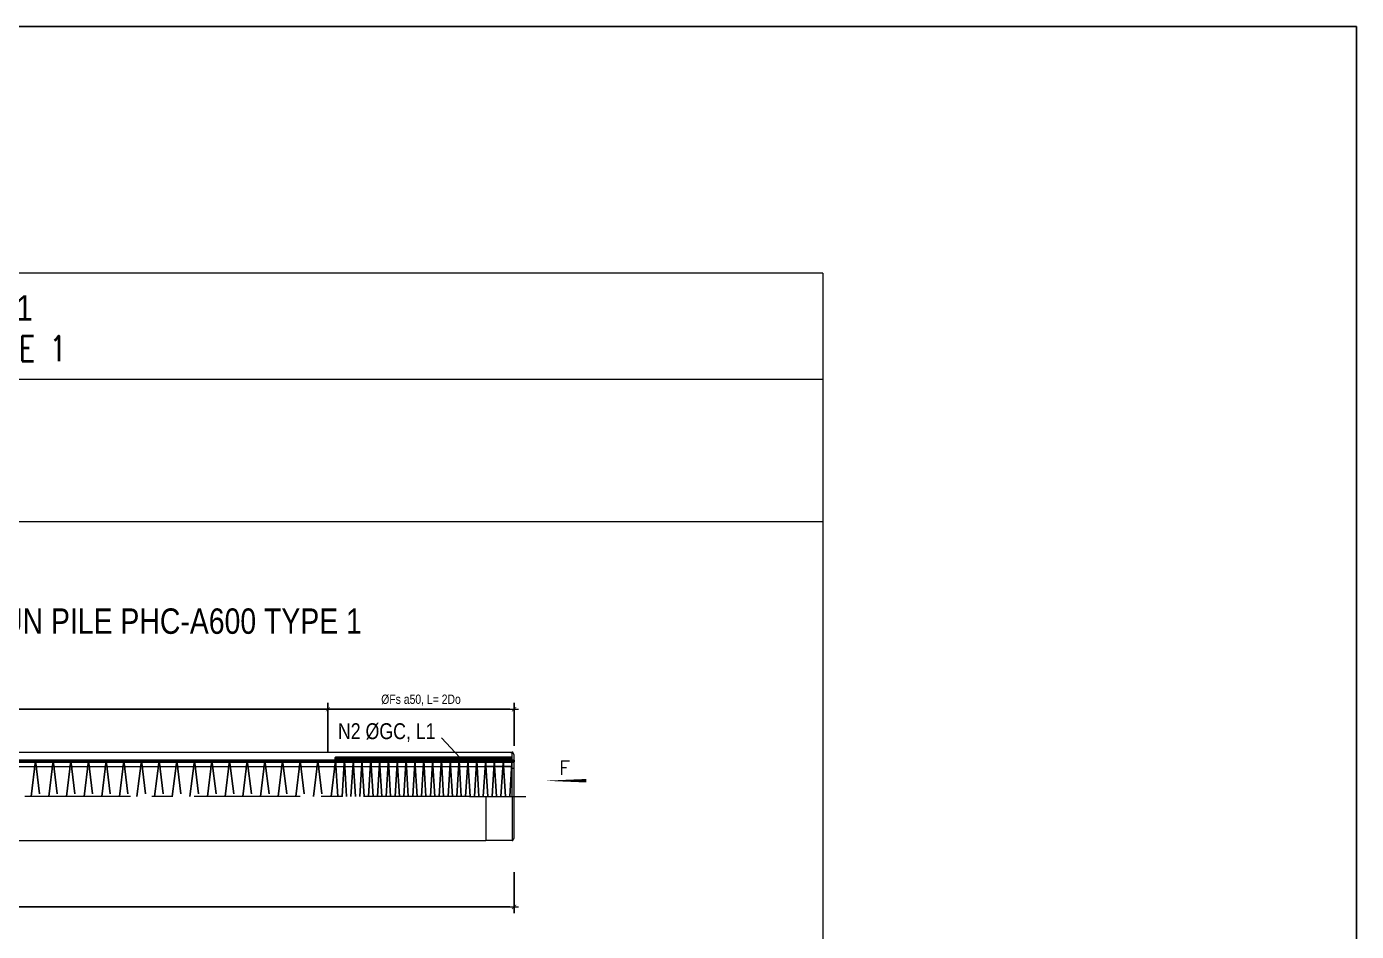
# Model space of a CAD drawing. Header units: millimetres. Extents: x -2123450 to -961021, y -260876 to 649159.
# Drawn here: x -1433235 to -1401835, y 42679 to 64032 of the extents above; entities that cross this region are included whole.
import ezdxf
from ezdxf.enums import TextEntityAlignment as Align

# ---------------------------------------------------------------- set-up
doc = ezdxf.new("R2010")
doc.units = ezdxf.units.MM
doc.header["$LTSCALE"] = 1000
doc.header["$MEASUREMENT"] = 0
doc.header["$PDMODE"] = 66
for name, pattern in [('CENTER2', [1.125, 0.75, -0.125, 0.125, -0.125]), ('CENTERX2', [4, 2.5, -0.5, 0.5, -0.5]), ('HIDDEN2', [4.7625, 3.175, -1.5875])]:
    doc.linetypes.add(name, pattern=pattern)
doc.layers.get('0').update_dxf_attribs({"linetype": 'CONTINUOUS'})
doc.layers.get('DEFPOINTS').update_dxf_attribs({"linetype": 'CONTINUOUS'})
for name, color, linetype, lineweight in [('NDC_S_AXIS', 5, 'CENTER2', 15), ('NDC_S_CONTINUOUS', 3, 'CONTINUOUS', 20), ('NDC_S_DIM', 1, 'CONTINUOUS', 9), ('NDC_S_ENG TEXT', 2, 'CONTINUOUS', 9), ('NDC_S_FOUNDATION NAME', 7, 'CONTINUOUS', 20), ('NDC_S_HATCH MATERIAL', 8, 'CONTINUOUS', 13), ('NDC_S_REBAR', 4, 'CONTINUOUS', 35), ('NDC_S_STIRRUP', 2, 'CONTINUOUS', 25), ('NDC_S_VN TEXT', 7, 'CONTINUOUS', 9), ('netmanh', 6, 'CONTINUOUS', 15), ('Thep', 1, 'CONTINUOUS', 30)]:
    doc.layers.add(name, color=color, linetype=linetype, lineweight=lineweight)
doc.styles.add('NDC_ARIAL', font='arial.ttf', dxfattribs={"width": 0.8})
doc.styles.add('NDC_ROMANS', font='romans.shx', dxfattribs={"width": 0.8, "bigfont": 'vns.shx'})
doc.styles.get("Standard").update_dxf_attribs({"font": 'romans.shx', "bigfont": 'vns.shx'})
doc.dimstyles.new('DIM', dxfattribs={"dimtxt": 0.03, "dimasz": 0.035, "dimexe": 0.03, "dimexo": 0.03, "dimgap": 0.005, "dimtad": 1, "dimdec": 0, "dimlfac": 10000, "dimzin": 0, "dimdsep": 46, "dimtxsty": 'NDC_ARIAL', "dimblk": 'DOTSMALL', "dimcen": 0.05, "dimclrd": 1, "dimclre": 1, "dimadec": 0, "dimazin": 0, "dimtfac": 1, "dimtdec": 0, "dimtofl": 0, "dimtmove": 0, "dimatfit": 3, "dimfxl": 0.03, "dimtolj": 1, "dimtzin": 0, "dimarcsym": 0})
doc.dimstyles.new('NDC_1-100', dxfattribs={"dimscale": 100, "dimtxt": 2.2, "dimasz": 1, "dimexe": 1.5, "dimexo": 2, "dimgap": 0.8, "dimtad": 1, "dimdec": 0, "dimdsep": 46, "dimtxsty": 'NDC_ARIAL', "dimblk": 'DIMMARK', "dimcen": 49999.938995, "dimdle": 1.5, "dimclrd": 1, "dimclre": 1, "dimclrt": 3, "dimadec": 0, "dimazin": 0, "dimtfac": 1, "dimtdec": 0, "dimtix": 1, "dimtmove": 2, "dimatfit": 3, "dimfxl": 1, "dimarcsym": 0})

# ---------------------------------------------------------------- blocks, each defined once
blk = doc.blocks.new('DIMMARK')
at = {"layer": 'NDC_S_DIM', "color": 1}
blk.add_line((-1.5, 0), (1, 0), dxfattribs=at)
at = {"layer": 'NDC_S_DIM', "color": 2, "const_width": 0.15}
blk.add_lwpolyline([(-0.5, -0.5), (0.5, 0.5)], dxfattribs=at)
blk = doc.blocks.new('*D432')
at = {"layer": 'DEFPOINTS', "color": 0, "transparency": 16777216}
for p in [(-1426120, 47922), (-1454059, 47103), (-1426120, 47103)]:
    blk.add_point(p, dxfattribs=at)
at = {"layer": 'NDC_S_DIM', "color": 1, "lineweight": -2, "transparency": 16777216}
for p, q in [((-1454059, 47303), (-1454059, 48072)), ((-1426120, 47303), (-1426120, 48072)), ((-1453959, 47922), (-1426220, 47922))]:
    blk.add_line(p, q, dxfattribs=at)
at = {"layer": 'NDC_S_DIM', "color": 1, "lineweight": -2, "transparency": 16777216, "xscale": 100, "yscale": 100, "zscale": 100, "rotation": 180}
blk.add_blockref('DIMMARK', (-1454059, 47922), dxfattribs=at)
at = {"layer": 'NDC_S_DIM', "color": 1, "lineweight": -2, "transparency": 16777216, "xscale": 100, "yscale": 100, "zscale": 100}
blk.add_blockref('DIMMARK', (-1426120, 47922), dxfattribs=at)
at = {"layer": 'NDC_S_DIM', "color": 3, "transparency": 16777216, "insert": (-1440089, 48121), "char_height": 220, "attachment_point": 5, "style": 'NDC_ARIAL'}
blk.add_mtext('ØFs a100', dxfattribs=at)
blk = doc.blocks.new('*D433')
at = {"layer": 'DEFPOINTS', "color": 0, "transparency": 16777216}
for p in [(-1421724, 47922), (-1421724, 46857), (-1426120, 46713)]:
    blk.add_point(p, dxfattribs=at)
at = {"layer": 'NDC_S_DIM', "color": 1, "lineweight": -2, "transparency": 16777216}
for p, q in [((-1426120, 46913), (-1426120, 48072)), ((-1421724, 47057), (-1421724, 48072)), ((-1426020, 47922), (-1421824, 47922))]:
    blk.add_line(p, q, dxfattribs=at)
at = {"layer": 'NDC_S_DIM', "color": 1, "lineweight": -2, "transparency": 16777216, "xscale": 100, "yscale": 100, "zscale": 100, "rotation": 180}
blk.add_blockref('DIMMARK', (-1426120, 47922), dxfattribs=at)
at = {"layer": 'NDC_S_DIM', "color": 1, "lineweight": -2, "transparency": 16777216, "xscale": 100, "yscale": 100, "zscale": 100}
blk.add_blockref('DIMMARK', (-1421724, 47922), dxfattribs=at)
at = {"layer": 'NDC_S_DIM', "color": 3, "transparency": 16777216, "insert": (-1423922, 48138), "char_height": 220, "attachment_point": 5, "style": 'NDC_ARIAL'}
blk.add_mtext('ØFs a50, L= 2Do', dxfattribs=at)
blk = doc.blocks.new('*D434')
at = {"layer": 'DEFPOINTS', "color": 0, "transparency": 16777216}
for p in [(-1458491, 44274), (-1421724, 44274), (-1421724, 43256)]:
    blk.add_point(p, dxfattribs=at)
at = {"layer": 'NDC_S_DIM', "color": 1, "lineweight": -2, "transparency": 16777216}
for p, q in [((-1458491, 44074), (-1458491, 43106)), ((-1421724, 44074), (-1421724, 43106)), ((-1458391, 43256), (-1421824, 43256))]:
    blk.add_line(p, q, dxfattribs=at)
at = {"layer": 'NDC_S_DIM', "color": 1, "lineweight": -2, "transparency": 16777216, "xscale": 100, "yscale": 100, "zscale": 100, "rotation": 180}
blk.add_blockref('DIMMARK', (-1458491, 43256), dxfattribs=at)
at = {"layer": 'NDC_S_DIM', "color": 1, "lineweight": -2, "transparency": 16777216, "xscale": 100, "yscale": 100, "zscale": 100}
blk.add_blockref('DIMMARK', (-1421724, 43256), dxfattribs=at)
at = {"layer": 'NDC_S_DIM', "color": 3, "transparency": 16777216, "insert": (-1440108, 43446), "char_height": 220, "attachment_point": 5, "style": 'NDC_ARIAL'}
blk.add_mtext('L ', dxfattribs=at)
blk = doc.blocks.new('daucocmangxong 3.0 khong be tong')
at = {"layer": 'NDC_S_AXIS', "linetype": 'CENTERX2'}
blk.add_line((0.093, 0.25), (-0.2262, 0.25), dxfattribs=at)
at = {"layer": 'NDC_S_CONTINUOUS'}
for p, q in [((-0.155, 0.4565), (-0.16, 0.4565)), ((-0.155, 0.4565), (-0.155, 0.4545)), ((-0.155, 0.4545), (-0.148, 0.4545)), ((-0.148, 0.497), (-0.148, 0.4535)), ((-0.155, 0.4435), (-0.16, 0.4435)), ((-0.148, 0.41), (-0.16, 0.41)), ((-0.155, 0.4455), (-0.155, 0.4435)), ((-0.155, 0.4455), (-0.148, 0.4455)), ((-0.148, 0.4465), (-0.148, 0.25)), ((-0.15, 0.25), (-0.15, 0)), ((0, 0.25), (0, 0)), ((-0.15, 0), (0, 0))]:
    blk.add_line(p, q, dxfattribs=at)
blk.add_lwpolyline([(-0.15, 0.002), (-0.15, 0), (-0.153, 0), (-0.159, 0.012), (-0.16, 0.012), (-0.16, 0.488), (-0.159, 0.488), (-0.153, 0.5), (-0.15, 0.5), (-0.15, 0.497)], dxfattribs=at)
at = {"layer": 'NDC_S_REBAR'}
for p, q in [((-0.156, 0.4535), (0, 0.4535)), ((-0.156, 0.4465), (0, 0.4465))]:
    blk.add_line(p, q, dxfattribs=at)
at = {"layer": 'NDC_S_STIRRUP'}
blk.add_line((-0.148, 0.42), (0, 0.42), dxfattribs=at)
at = {"layer": 'netmanh'}
blk.add_arc((-0.148, 0.497), 0.003, 270, 0, dxfattribs=at)
at = {"layer": 'Thep'}
blk.add_ellipse((-0.1575, 0.4501), major_axis=(0, 0.0055), ratio=0.363902, start_param=5.391025, end_param=10.293338, dxfattribs=at)
blk = doc.blocks.new('thep gia cuong')
at = {"layer": 'NDC_S_REBAR'}
blk.add_lwpolyline([(0, -0.014), (1, -0.014), (1, 0), (0, 0)], dxfattribs=at)
blk = doc.blocks.new('_DotSmall')
at = {"color": 0, "linetype": 'ByBlock', "lineweight": 9, "const_width": 0.5}
blk.add_lwpolyline([(-0.0625, 0, 1), (0.0625, 0, 1)], format="xyb", close=True, dxfattribs=at)

msp = doc.modelspace()

# ---------------------------------------------------------------- linework, layer by layer
at = {"layer": 'DEFPOINTS'}
msp.add_lwpolyline([(-1527984.86, 64032.18), (-1401834.86, 64032.18), (-1401834.86, -25067.82), (-1527984.86, -25067.82)], close=True, dxfattribs=at)
at = {"layer": 'NDC_S_AXIS', "linetype": 'CENTERX2'}
msp.add_line((-1422778.63, 45865.24), (-1457436.68, 45865.24), dxfattribs=at)
at = {"layer": 'NDC_S_CONTINUOUS'}
for p, q in [((-1414434.86, 58213.47), (-1499370.29, 58213.47)), ((-1414434.86, 58213.47), (-1414434.86, -22517.82)), ((-1466881.82, 55714.39), (-1414434.86, 55714.39)), ((-1414434.86, 52342.68), (-1489794.93, 52342.68)), ((-1457824.32, 46906.91), (-1421765.99, 46906.91)), ((-1457824.32, 46573.58), (-1422390.99, 46573.58)), ((-1457824.32, 44823.58), (-1422390.99, 44823.58))]:
    msp.add_line(p, q, dxfattribs=at)
at = {"layer": 'NDC_S_HATCH MATERIAL'}
msp.add_lwpolyline([(-1420016.85, 46234.86, 83.33, 16.67, 0), (-1420809.68, 46234.86, 416.67, 0, 0), (-1420969.72, 46234.86, 0, 0, 0)], format="xyseb", dxfattribs=at)
at = {"layer": 'NDC_S_REBAR'}
for p, q in [((-1457824.32, 46713.16), (-1422390.99, 46713.16)), ((-1457824.32, 46683.99), (-1422390.99, 46683.99))]:
    msp.add_line(p, q, dxfattribs=at)
at = {"layer": 'NDC_S_STIRRUP'}
for p, q in [((-1433128.49, 45865.24), (-1433024.32, 46713.16)), ((-1432711.82, 45865.24), (-1432607.66, 46713.16)), ((-1432295.16, 45865.24), (-1432190.99, 46713.16)), ((-1431878.49, 45865.24), (-1431774.32, 46713.16)), ((-1431461.82, 45865.24), (-1431357.66, 46713.16)), ((-1431045.16, 45865.24), (-1430940.99, 46713.16)), ((-1430628.49, 45865.24), (-1430524.32, 46713.16)), ((-1430211.82, 45865.24), (-1430107.66, 46713.16)), ((-1429795.16, 45865.24), (-1429690.99, 46713.16)), ((-1429378.49, 45865.24), (-1429274.32, 46713.16)), ((-1428961.82, 45865.24), (-1428857.66, 46713.16)), ((-1428545.16, 45865.24), (-1428440.99, 46713.16)), ((-1428128.49, 45865.24), (-1428024.32, 46713.16)), ((-1427711.82, 45865.24), (-1427607.66, 46713.16)), ((-1427295.16, 45865.24), (-1427190.99, 46713.16)), ((-1426878.49, 45865.24), (-1426774.32, 46713.16)), ((-1426461.82, 45865.24), (-1426357.66, 46713.16)), ((-1426045.16, 45865.24), (-1425940.99, 46713.16)), ((-1425940.99, 46713.16), (-1425888.91, 45865.24)), ((-1425732.66, 46713.16), (-1425680.57, 45865.24)), ((-1425524.32, 46713.16), (-1425472.24, 45865.24)), ((-1425315.99, 46713.16), (-1425263.91, 45865.24)), ((-1425107.66, 46713.16), (-1425055.57, 45865.24)), ((-1424899.32, 46713.16), (-1424847.24, 45865.24)), ((-1424690.99, 46713.16), (-1424638.91, 45865.24)), ((-1424482.66, 46713.16), (-1424430.57, 45865.24)), ((-1424274.32, 46713.16), (-1424222.24, 45865.24)), ((-1424065.99, 46713.16), (-1424013.91, 45865.24)), ((-1423857.66, 46713.16), (-1423805.57, 45865.24)), ((-1423649.32, 46713.16), (-1423597.24, 45865.24)), ((-1423440.99, 46713.16), (-1423388.91, 45865.24)), ((-1423232.66, 46713.16), (-1423180.57, 45865.24)), ((-1423024.32, 46713.16), (-1422972.24, 45865.24)), ((-1422815.99, 46713.16), (-1422763.91, 45865.24)), ((-1422607.66, 46713.16), (-1422555.57, 45865.24)), ((-1422399.32, 46713.16), (-1422347.24, 45865.24)), ((-1422190.99, 46713.16), (-1422138.91, 45865.24)), ((-1421982.66, 46713.16), (-1421930.57, 45865.24))]:
    msp.add_line(p, q, dxfattribs=at)
at = {"layer": 'NDC_S_STIRRUP', "linetype": 'HIDDEN2', "ltscale": 0.25}
for p, q in [((-1433024.32, 46713.16), (-1432920.16, 45865.24)), ((-1432607.66, 46713.16), (-1432503.49, 45865.24)), ((-1432190.99, 46713.16), (-1432086.82, 45865.24)), ((-1431774.32, 46713.16), (-1431670.16, 45865.24)), ((-1431357.66, 46713.16), (-1431253.49, 45865.24)), ((-1430940.99, 46713.16), (-1430836.82, 45865.24)), ((-1430524.32, 46713.16), (-1430420.16, 45865.24)), ((-1430107.66, 46713.16), (-1430003.49, 45865.24)), ((-1429690.99, 46713.16), (-1429586.82, 45865.24)), ((-1429274.32, 46713.16), (-1429170.16, 45865.24)), ((-1428857.66, 46713.16), (-1428753.49, 45865.24)), ((-1428440.99, 46713.16), (-1428336.82, 45865.24)), ((-1428024.32, 46713.16), (-1427920.16, 45865.24)), ((-1427607.66, 46713.16), (-1427503.49, 45865.24)), ((-1427190.99, 46713.16), (-1427086.82, 45865.24)), ((-1426774.32, 46713.16), (-1426670.16, 45865.24)), ((-1426357.66, 46713.16), (-1426253.49, 45865.24)), ((-1425784.74, 45865.24), (-1425732.66, 46713.16)), ((-1425576.41, 45865.24), (-1425524.32, 46713.16)), ((-1425368.07, 45865.24), (-1425315.99, 46713.16)), ((-1425159.74, 45865.24), (-1425107.66, 46713.16)), ((-1424951.41, 45865.24), (-1424899.32, 46713.16)), ((-1424743.07, 45865.24), (-1424690.99, 46713.16)), ((-1424534.74, 45865.24), (-1424482.66, 46713.16)), ((-1424326.41, 45865.24), (-1424274.32, 46713.16)), ((-1424118.07, 45865.24), (-1424065.99, 46713.16)), ((-1423909.74, 45865.24), (-1423857.66, 46713.16)), ((-1423701.41, 45865.24), (-1423649.32, 46713.16)), ((-1423493.07, 45865.24), (-1423440.99, 46713.16)), ((-1423284.74, 45865.24), (-1423232.66, 46713.16)), ((-1423076.41, 45865.24), (-1423024.32, 46713.16)), ((-1422868.07, 45865.24), (-1422815.99, 46713.16)), ((-1422659.74, 45865.24), (-1422607.66, 46713.16)), ((-1422451.41, 45865.24), (-1422399.32, 46713.16)), ((-1422243.07, 45865.24), (-1422190.99, 46713.16)), ((-1422034.74, 45865.24), (-1421982.66, 46713.16)), ((-1421826.41, 45865.24), (-1421774.32, 46713.16))]:
    msp.add_line(p, q, dxfattribs=at)

# ---------------------------------------------------------------- block references
at = {"layer": 'NDC_S_HATCH MATERIAL', "xscale": -4166.666667932241, "yscale": 4166.666667932241, "zscale": 4166.666667932241}
for name, p in [('daucocmangxong 3.0 khong be tong', (-1422390.99, 44823.58)), ('thep gia cuong', (-1421774.32, 46786.01))]:
    msp.add_blockref(name, p, dxfattribs=at)

# ---------------------------------------------------------------- texts
at = {"layer": 'NDC_S_ENG TEXT', "style": 'NDC_ROMANS', "width": 0.8}
msp.add_text('DETAIL OF SPUN PILE PHC600 - MASS PILE TYPE 1', height=600, dxfattribs=at).set_placement((-1440765.43, 56136.23), align=Align.CENTER)
at = {"layer": 'NDC_S_FOUNDATION NAME', "style": 'NDC_ARIAL', "width": 0.85}
msp.add_text('CHI TIẾT CỌC PHC600 - CỌC ĐẠI TRÀ LOẠI 1 ', height=600, dxfattribs=at).set_placement((-1440630.85, 57416.81), align=Align.MIDDLE)
at = {"layer": 'NDC_S_VN TEXT', "lineweight": 100, "style": 'NDC_ARIAL', "width": 0.8}
msp.add_text('CỌC BÊ TÔNG LY TÂM ỨNG SUẤT TRƯỚC LOẠI 1/ CONCRETE SPUN PILE PHC-A600 TYPE 1', height=600, dxfattribs=at).set_placement((-1440186.82, 49701.7), align=Align.CENTER)
at = {"layer": 'NDC_S_VN TEXT'}
msp.add_text('F', height=333.33, dxfattribs=at).set_placement((-1420658.73, 46374.74))
at = {"layer": 'NDC_S_VN TEXT', "insert": (-1423578.11, 47591.63), "char_height": 375, "attachment_point": 3, "style": 'NDC_ARIAL'}
msp.add_mtext('\\A1;N2 ØGC, L1', dxfattribs=at)

# ---------------------------------------------------------------- dimensions: what is measured, and where the dimension line sits
at = {"layer": 'NDC_S_DIM'}
for base, p1, p2, text, picture, middle in [((-1421724.32, 47922.35), (-1426120.28, 46713.16), (-1421724.32, 46856.91), 'ØFs a50, L= 2Do', '*D433', (-1423922.3, 48138.16)), ((-1426120.28, 47922.35), (-1454058.59, 47102.82), (-1426120.28, 47102.82), 'ØFs a100', '*D432', (-1440089.44, 48120.83)), ((-1421724.32, 43255.56), (-1458490.99, 44273.58), (-1421724.32, 44273.58), 'L ', '*D434', (-1440107.66, 43445.56))]:
    dim = msp.add_linear_dim(base=base, p1=p1, p2=p2, text=text, dimstyle='NDC_1-100', dxfattribs=at)
    dim.commit()
    dim.dimension.update_dxf_attribs({"geometry": picture, "text_midpoint": middle})

# ---------------------------------------------------------------- leaders
at = {"layer": 'NDC_S_VN TEXT', "annotation_type": 0, "has_hookline": 1, "hookline_direction": 1, "text_width": 2197}
msp.add_leader([(-1423003.44, 46786.01), (-1423437.91, 47250.19), (-1423437.94, 47250.19)], dimstyle='DIM', override={"dimgap": 0.005, "dimtad": 0}, dxfattribs=at)

doc.saveas('drawing.dxf')
